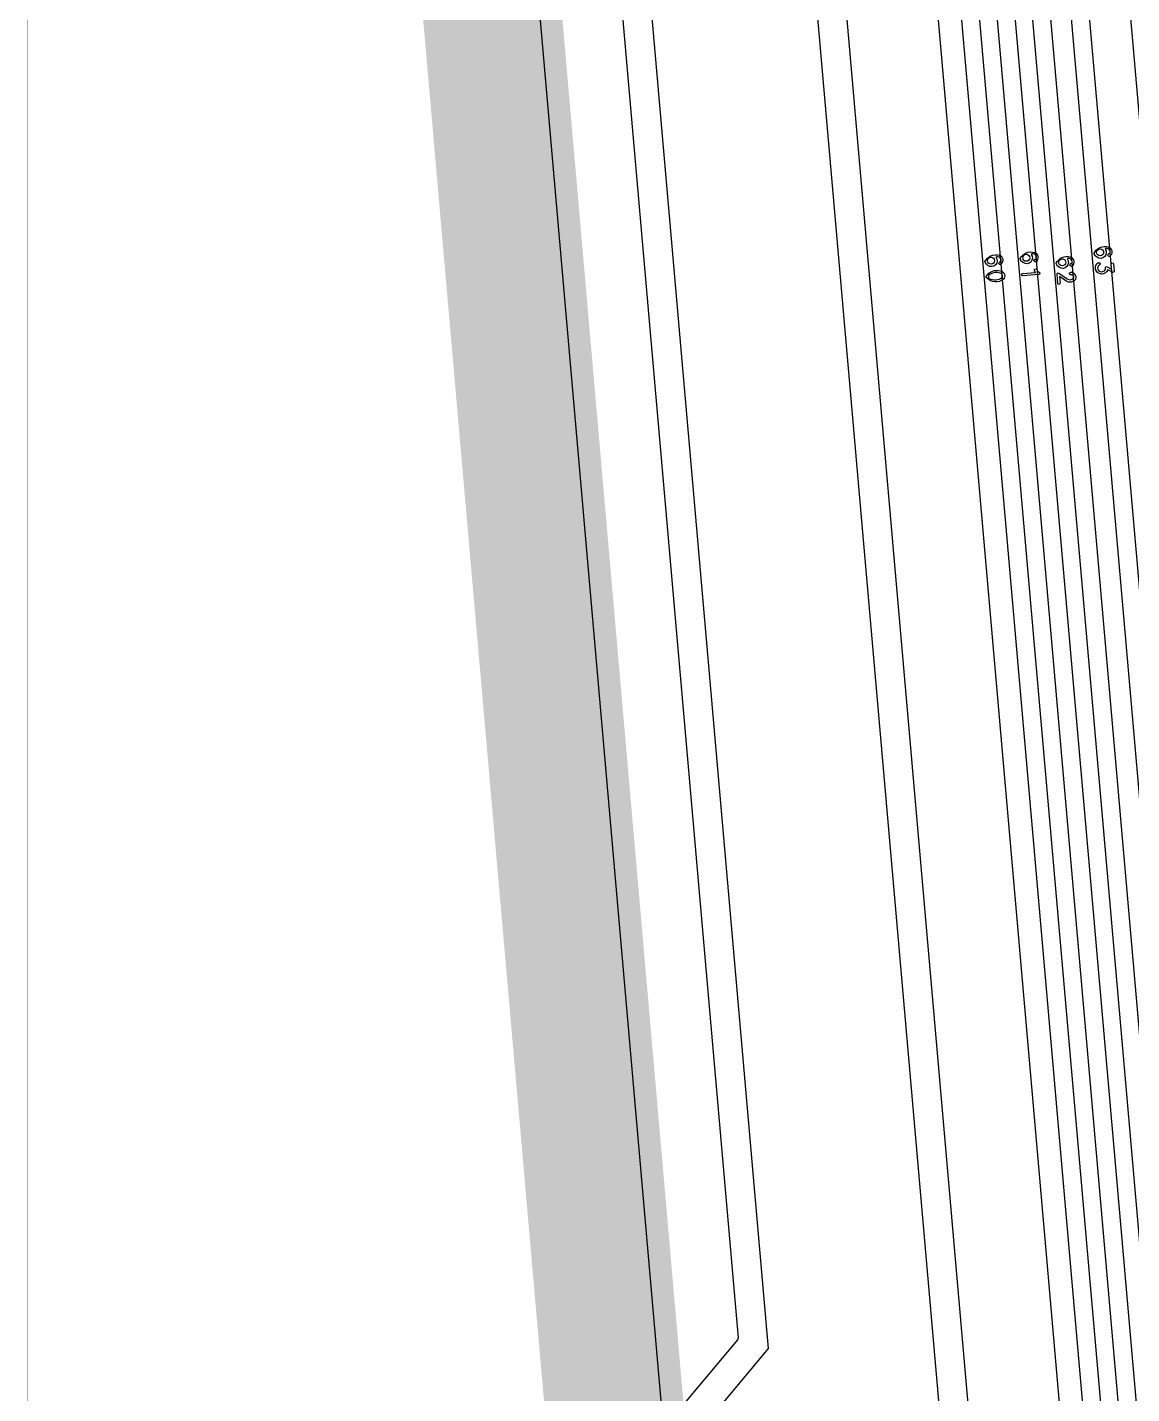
# Model space of a CAD drawing. Extents: x 592 to 965, y 89 to 353.
# Drawn here: x 661.74 to 666.51, y 132.03 to 137.94 of the extents above; entities that cross this region are included whole.
import ezdxf

# ---------------------------------------------------------------- set-up
doc = ezdxf.new("R2010")
doc.units = 0
for name, color, linetype in [('bak_bak_ttr1-bcq8120', 8, 'Continuous'), ('bak_outline', 7, 'Continuous'), ('biaozhu1', 4, 'Continuous'), ('quyukuang', 5, 'Continuous')]:
    doc.layers.add(name, color=color, linetype=linetype)

msp = doc.modelspace()

# ---------------------------------------------------------------- linework, layer by layer
at = {"layer": 'bak_bak_ttr1-bcq8120'}
for points in [[(665.8218, 187.6646, 0.034712), (665.9278, 182.3726), (666.0231, 181.7767, 0.047739), (666.8894, 179.2251, 0.022105), (667.1702, 178.6688), (667.2772, 178.4781, -0.077637), (669.404, 172.7601), (669.4471, 172.5491, -0.076833), (669.6846, 168.9622), (669.0222, 161.3909, -0.100018), (666.8937, 154.1699), (666.5191, 153.4607, 0.100044), (665.4336, 149.7784, 0.016847), (665.3841, 148.8547, 0.034667), (665.3919, 148.6961, -0.024933), (665.3922, 148.6924), (666.9182, 131.2461, 0.199042)], [(664.706, 129.407), (663.1113, 147.6218, -0.143975), (664.832, 155.8483, 0.087693), (666.6569, 161.4054), (666.6575, 161.4119, -0.058261), (666.6587, 161.4176, 0.013585), (666.7629, 162.3244), (667.2423, 167.8036, 0.01359), (667.2971, 168.715, -0.05828), (667.2969, 168.7209), (667.2975, 168.7274, 0.138831), (665.0883, 177.6118, -0.097843), (663.2755, 183.0946, -0.06343)], [(668.5486, 161.4414, -0.101561), (666.4053, 154.2514), (666.1236, 153.7259, 0.101681), (664.9585, 149.8155, 0.006169), (664.9345, 149.495, -0.010796), (664.9344, 149.4937, 0.004199), (664.9227, 149.2755, -0.016342), (664.9225, 149.2732, 0.00931), (664.9097, 148.7881, 0.02314), (664.913, 148.7266), (666.4587, 131.0687, 0.198924)], [(668.6959, 161.378, -0.101235), (666.57, 154.229), (666.2453, 153.6215, 0.101266), (665.1108, 149.8049, -0.003174), (665.0983, 149.6512, -0.008821), (665.0983, 149.6503, 0.003222), (665.0866, 149.4854, -0.00998), (665.0866, 149.4842, 0.004173), (665.0751, 149.27, -0.010765), (665.0751, 149.2686, 0.006649), (665.0642, 148.9264, -0.016591), (665.0641, 148.924, 0.013111), (665.0651, 148.7941, -0.040326), (665.0649, 148.788, 0.01914), (665.0645, 148.7794, 0.028636), (665.0692, 148.7133, 0.005084), (665.0731, 148.6635, -0.017693), (665.0732, 148.6609), (666.6037, 131.166, 0.198848)], [(668.8492, 161.3609, -0.099797), (666.7513, 154.234), (666.3434, 153.4601, 0.099806), (665.2643, 149.7914), (665.2386, 149.4734, 0.004174), (665.2274, 149.2616, -0.011025), (665.2273, 149.2602, 0.006623), (665.2166, 148.9234, -0.010285), (665.2166, 148.9221, 0.026067), (665.2247, 148.689, -0.017374), (665.225, 148.6866), (666.7553, 131.1892, 0.199826)], [(665.8091, 131.9542), (664.5471, 146.3835, -0.095055), (664.5476, 146.3882), (664.5494, 146.3946), (664.4519, 147.5097), (664.4461, 147.5379, -0.053344), (664.4272, 149.8659, -0.101565), (665.9866, 155.0971, 0.083323), (667.9072, 160.7807)], [(666.8265, 157.2423, -0.03202), (665.8693, 155.148, 0.016275), (665.4744, 154.3485, 0.069619), (664.3984, 150.7068), (664.3979, 150.701, -0.058358), (664.3967, 150.6953), (664.3962, 150.6898, -0.059799), (664.395, 150.6838, 0.014813), (664.3003, 149.8779, 0.019511), (664.2491, 149.0159, -0.060051), (664.2493, 149.0099), (664.2488, 149.0052, 0.016826), (664.2595, 148.2606, -0.060901), (664.26, 148.2545, -0.060133), (664.2601, 148.2484, 0.001264), (664.2628, 148.1946, -0.083377), (664.2633, 148.1861, 0.01521), (664.3205, 147.5154), (664.3254, 147.4912), (664.4086, 146.5417, -0.095021), (664.4082, 146.537), (664.4063, 146.5305), (665.6772, 132.0011, -0.203059)], [(664.72, 131.9605), (664.9429, 132.2269), (663.9934, 143.0781), (663.9936, 143.0808), (663.7702, 145.6345), (663.7705, 145.6378), (663.7095, 146.3353), (663.7073, 146.3406, -0.079503), (663.7065, 146.3445), (663.6113, 147.538), (663.6109, 147.5396), (663.6053, 147.5564, -0.063775), (663.6046, 147.5596), (663.5923, 147.7091, -0.038226), (663.5918, 149.9405, -0.069104)], [(663.4274, 149.2321, 0.028859), (663.4789, 147.5325), (663.4792, 147.5311), (663.4847, 147.5146, -0.098877), (663.4855, 147.5096), (663.5881, 146.2222), (663.5911, 146.216, -0.093049), (663.5923, 146.2115), (663.63, 145.779), (663.6297, 145.7758), (664.8109, 132.2737, -0.203714), (664.8078, 132.2642), (664.5847, 131.9981), (664.8152, 129.3607), (664.864, 129.32, -0.060914), (664.8661, 129.3178), (664.8687, 129.3143), (665.4547, 128.8242)], [(669.8485, 129.8112), (669.8299, 130.0796), (669.3527, 130.48, 0.19889), (668.4523, 130.7641), (667.2498, 130.6592, -0.200363), (666.7976, 130.8035), (666.6468, 130.9302, -0.198806), (666.5277, 131.1593), (664.9883, 148.7791, -0.019304), (664.9889, 148.7936, -0.013129), (664.988, 148.9277)], [(670.3156, 129.6822, 0.293484), (670.387, 129.8573, 0.17502), (670.1924, 130.1903), (669.6758, 130.6238, 0.198643), (668.6766, 130.9382), (667.2425, 130.8127, -0.138826), (666.9554, 130.8784, -0.037956), (666.8922, 130.9231, -0.020684), (666.8898, 130.925), (666.7539, 131.0394, -0.198537), (666.6792, 131.1852), (665.1491, 148.6798, -0.026648), (665.1405, 148.9262)], [(670.5956, 129.9308), (670.6078, 130.0711), (670.5793, 130.1325, 0.043847), (670.5336, 130.1781), (669.7361, 130.847, 0.198775), (668.8563, 131.1245), (667.1843, 130.9788, -0.20211), (666.989, 131.0414), (666.9119, 131.1061, -0.198938), (666.8422, 131.2394), (665.3159, 148.6895, -0.034151), (665.3078, 148.8562)], [(669.7338, 129.6506, -2.324309), (669.4793, 129.6942), (669.511, 129.9552, 0.053311), (669.4578, 130.0343), (669.2603, 130.2696), (669.1051, 130.4001, 0.198058), (668.4618, 130.6019), (667.2963, 130.5001, -0.198901), (666.6642, 130.6997), (666.4998, 130.8375, -0.198924), (666.3828, 131.0621), (664.8335, 148.7881)], [(664.733, 148.7458), (666.2813, 131.0532, 0.212059), (666.4512, 130.7454), (666.5987, 130.6217, 0.198907), (667.3053, 130.3986), (668.4708, 130.5003, -0.203196), (669.0518, 130.3119, -0.069722), (669.0574, 130.3076, -0.043755), (669.0605, 130.3045), (669.1885, 130.1965), (669.3345, 130.0225, -0.127447), (669.3374, 130.0168), (669.3592, 129.9137, -0.08651), (669.3593, 129.9093), (669.3511, 129.8419, -0.254942), (669.3069, 129.6775, 0.188004), (669.2957, 129.4552, -0.196636), (669.3653, 129.3399, 0.176217), (669.5533, 129.2473)], [(667.0521, 131.7643), (666.988, 132.4978, -0.110886), (666.9812, 132.5754), (665.602, 148.3434, -0.242617), (665.6461, 148.4511)]]:
    msp.add_lwpolyline(points, format="xyb", dxfattribs=at)
at = {"layer": 'bak_outline', "const_width": 0.6}
msp.add_lwpolyline([(663.0145, 186.2575, 0.152268), (664.9315, 177.4759, -0.152268), (667.0394, 167.8216), (666.5601, 162.3427, -0.101585), (664.6526, 155.9446, 0.145893), (662.9174, 147.4927), (663.9344, 135.8694), (664.0085, 135.023), (664.0841, 134.1585), (664.1582, 133.3121), (664.4989, 129.4169, 0.414287)], format="xyb", dxfattribs=at)
at = {"layer": 'biaozhu1'}
msp.add_line((666.041, 136.8748), (666.0973, 136.8797), dxfattribs=at)
for points in [[(665.9465, 136.9137, -1.487146), (665.9463, 136.9249, 0.775126), (665.9258, 136.9451, -0.886476), (665.8913, 136.9097), (665.8843, 136.9148, -0.127631), (665.8827, 136.9166), (665.8786, 136.9249, -0.101868), (665.8781, 136.9268, -0.354541), (665.9402, 136.9536)], [(666.0988, 136.9261, -1.487146), (666.0986, 136.9374, 0.775126), (666.0781, 136.9575, -0.886476), (666.0436, 136.9221), (666.0366, 136.9272, -0.127631), (666.035, 136.9291), (666.0309, 136.9373, -0.101868), (666.0304, 136.9393, -0.354541), (666.0925, 136.9661)], [(666.2542, 136.9063, -1.487146), (666.254, 136.9175, 0.775126), (666.2336, 136.9377, -0.886476), (666.1991, 136.9023), (666.192, 136.9073, -0.127631), (666.1904, 136.9092), (666.1863, 136.9175, -0.101868), (666.1858, 136.9194, -0.354541), (666.2479, 136.9462)], [(666.4182, 136.9494, -1.487146), (666.418, 136.9607, 0.775126), (666.3976, 136.9808, -0.886476), (666.3631, 136.9454), (666.3561, 136.9505, -0.127631), (666.3544, 136.9524), (666.3504, 136.9606, -0.101868), (666.3499, 136.9625, -0.354541), (666.412, 136.9894)], [(665.8837, 136.8625, -0.330873), (665.9461, 136.8867, -0.535842), (665.9591, 136.8505)], [(666.0926, 136.8861, -1.522952), (666.1041, 136.8871), (666.1141, 136.88, -0.700366), (666.1116, 136.8709), (666.0419, 136.8648, -1), (666.041, 136.8748)], [(666.0973, 136.8797, -0.071237), (666.0964, 136.8807), (666.0926, 136.8861)], [(666.19, 136.8722, -0.64464), (666.1978, 136.8768), (666.2332, 136.8515, 0.339902), (666.2618, 136.8541)], [(666.2618, 136.8541, 0.570532), (666.2487, 136.8695, -1), (666.2479, 136.8795)], [(666.4261, 136.8937), (666.4242, 136.9158, -1), (666.4342, 136.9167), (666.4369, 136.8855, -0.599948), (666.4296, 136.8805), (666.4096, 136.8911, -0.720964), (666.356, 136.8928)], [(666.3699, 136.9214, -1), (666.3746, 136.9126, 0.637714), (666.3742, 136.8844)], [(666.3742, 136.8844, 0.37336), (666.3995, 136.8921), (666.3989, 136.8992, -0.599948), (666.4062, 136.9041), (666.4261, 136.8937)], [(665.9591, 136.8505, -0.39402), (665.8842, 136.8571), (665.8837, 136.8625)], [(666.2009, 136.8623), (666.2034, 136.8333, -1), (666.1934, 136.8324), (666.19, 136.8722)], [(666.2714, 136.8511, -0.418416), (666.2277, 136.8431), (666.2009, 136.8623)]]:
    msp.add_lwpolyline(points, format="xyb", dxfattribs=at)
msp.add_lwpolyline([(665.8938, 136.8626), (665.8941, 136.8587), (665.897, 136.8529, 0.272443), (665.9521, 136.8577, 0.311849), (665.9507, 136.8736, 0.272453), (665.8956, 136.8688)], format="xyb", close=True, dxfattribs=at)
for centre in [(665.9046, 136.9304), (666.0568, 136.9428), (666.2123, 136.9229), (666.3763, 136.9661)]:
    msp.add_circle(centre, 0.0151, dxfattribs=at)
for centre, radius, start, end in [((665.9345, 136.9323), 0.0221, 302.75413, 75.07765), ((666.0868, 136.9447), 0.0221, 302.75413, 75.07765), ((666.2422, 136.9249), 0.0221, 302.75413, 75.07765), ((666.4063, 136.968), 0.0221, 302.75413, 75.07765), ((666.2506, 136.8578), 0.0219, 342.1448, 97.1246), ((666.3764, 136.9006), 0.0219, 107.3818, 200.76379)]:
    msp.add_arc(centre, radius, start, end, dxfattribs=at)
at = {"layer": 'quyukuang', "const_width": 0.001}
msp.add_lwpolyline([(661.7383, 126.7052), (661.7383, 149.9734), (680.4465, 149.9734), (680.4465, 126.7052)], close=True, dxfattribs=at)

doc.saveas('drawing.dxf')
